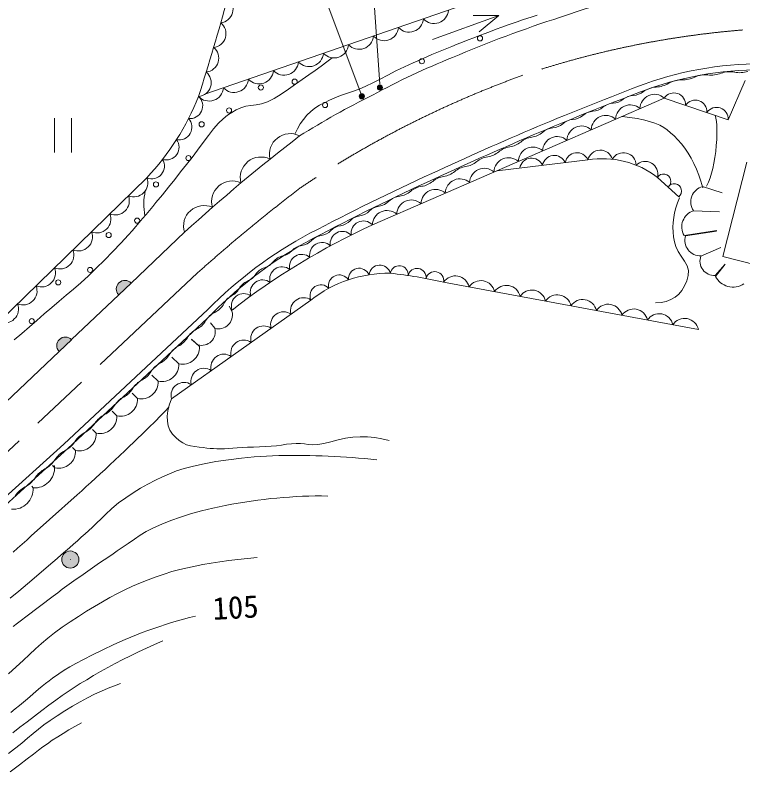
# Model space of a CAD drawing. Units: millimetres, scale not verified. Extents: x 40000 to 680000, y 20000 to 380000.
# Drawn here: x 285519 to 328044, y 272857 to 317058 of the extents above; entities that cross this region are included whole.
import ezdxf
from ezdxf.enums import TextEntityAlignment as Align

# ---------------------------------------------------------------- set-up
doc = ezdxf.new("R2010")
doc.units = ezdxf.units.MM
doc.header["$LTSCALE"] = 1000
doc.linetypes.add('CHAIN', pattern=[18.5, 12, -1.5, 3.5, -1.5])
for name, color, linetype, lineweight in [('M-BGD', 7, 'Continuous', 13), ('M-BGD-EXST', 7, 'Continuous', 13), ('M-BMK', 2, 'CHAIN', 13), ('M-STR-STRC', 7, 'Continuous', 13)]:
    doc.layers.add(name, color=color, linetype=linetype, lineweight=lineweight)
doc.styles.add('ＭＳ ゴシック', font='')
doc.styles.get('ＭＳ ゴシック').set_extended_font_data('MS Gothic')

msp = doc.modelspace()

# ---------------------------------------------------------------- hatches: boundary and pattern name
at = {"layer": 'M-BGD'}
for points in [[(306984, 312824, 1), (306684, 312824, 1)], [(305925, 312316, 0.41421), (305775, 312466, 0.41421), (305625, 312316, 0.99999)], [(292295, 301410, 0.41421), (291588, 301427, 0.41421), (291570, 300720)], [(288815, 298098, 0.99999), (288090, 297409)]]:
    msp.add_hatch(color=256, dxfattribs=at).paths.add_polyline_path(points)
at = {"layer": 'M-BGD-EXST'}
msp.add_hatch(color=256, dxfattribs=at).paths.add_polyline_path([(289244, 285258, 0.41421), (288744, 285758, 0.41421), (288244, 285258, 1)])

# ---------------------------------------------------------------- linework, layer by layer
at = {"layer": 'M-BGD'}
for p, q in [((296609, 312436), (312300, 317846)), ((313778, 317036), (309903, 315644)), ((313778, 317036), (312278, 317042)), ((313778, 317036), (312625, 316077)), ((327189, 310952), (328179, 313239)), ((323454, 312214), (306393, 304807)), ((327189, 310952), (323454, 312214)), ((318990, 308599), (313680, 307971)), ((282425, 297036), (293217, 307558)), ((324295, 306449), (323049, 307581)), ((326841, 306679), (325694, 307043)), ((325166, 305632), (326683, 305575)), ((295413, 304376), (292295, 301410)), ((324617, 304190), (326525, 304471)), ((326501, 304447), (324689, 304168)), ((325596, 302989), (326756, 303477)), ((326429, 301858), (327011, 302506)), ((327011, 302506), (326437, 301798)), ((325442, 298699), (310559, 301459)), ((292295, 301410), (291570, 300720)), ((291570, 300720), (288822, 298105)), ((302805, 300419), (294654, 294645)), ((288357, 292000), (296779, 299861)), ((298194, 299733), (298034, 300055)), ((288594, 291743), (297023, 299610)), ((297188, 298765), (296930, 299085)), ((296286, 297708), (295826, 298139)), ((295826, 298114), (296202, 297792)), ((288083, 297403), (284972, 294443)), ((295079, 296696), (294667, 297083)), ((293873, 295683), (293508, 296028)), ((292666, 294670), (292349, 294973)), ((291459, 293658), (291190, 293918)), ((290253, 292646), (290031, 292863)), ((276683, 281432), (288357, 292000)), ((276923, 281177), (288594, 291743)), ((289047, 291634), (288871, 291807)), ((287712, 290752), (287842, 290623)), ((287825, 290685), (287785, 290752)), ((286568, 289440), (286493, 289549))]:
    msp.add_line(p, q, dxfattribs=at)
for points in [[(301869, 310104), (302015, 310418), (302181, 310707), (302367, 310971), (302572, 311213), (302796, 311435), (303040, 311629), (303304, 311796), (303588, 311944), (303888, 312084), (304203, 312227), (304532, 312363), (304877, 312485), (305238, 312607), (305617, 312743), (306014, 312906), (306427, 313103), (306856, 313323), (307303, 313559), (307771, 313801), (308262, 314038), (308777, 314273), (309315, 314511), (309873, 314751), (310450, 314993), (311043, 315235), (311349, 315358), (311664, 315482), (311987, 315608), (312314, 315734), (312645, 315861), (312976, 315986), (313306, 316110), (313631, 316231), (313951, 316349), (314261, 316464), (314565, 316573), (314864, 316676), (315159, 316775), (315740, 316966), (316026, 317062)], [(285467, 298095), (285916, 298464), (286357, 298842), (286791, 299223), (287223, 299605), (287655, 299982), (288084, 300344), (288507, 300696), (288930, 301050), (289360, 301422), (289801, 301825), (290262, 302271), (290739, 302750), (291220, 303246), (291692, 303744), (292140, 304230), (292354, 304467), (292563, 304704), (292769, 304941), (292971, 305178), (293170, 305414), (293365, 305648), (293558, 305881), (293749, 306113), (294124, 306569), (294490, 307018), (294845, 307461), (295191, 307897), (295529, 308326), (295859, 308747), (296184, 309175), (296501, 309610), (296810, 310031), (297110, 310415), (297401, 310741), (297675, 311001), (297932, 311209), (298184, 311377), (298442, 311519), (298716, 311647), (299004, 311736), (299297, 311779), (299602, 311811), (299924, 311870), (300269, 311992), (300650, 312194), (301063, 312451), (301490, 312739), (301910, 313032), (302681, 313567), (303045, 313827), (303397, 314083), (303731, 314331), (304044, 314565)], [(326432, 311208), (326472, 311047), (326501, 310852), (326520, 310627), (326528, 310377), (326526, 310106), (326513, 309799), (326490, 309452), (326456, 309090), (326411, 308734), (326356, 308408), (326290, 308109), (326214, 307821), (326126, 307549), (326028, 307298), (325919, 307072)], [(320987, 311143), (321443, 311088), (321860, 311022), (322241, 310944), (322588, 310851), (322906, 310745), (323184, 310627), (323418, 310498), (323627, 310354), (323824, 310190), (324027, 310001), (324239, 309784), (324449, 309544), (324651, 309283), (324843, 309003), (325019, 308707), (325181, 308395), (325330, 308065), (325466, 307718), (325589, 307354), (325697, 306973)], [(328275, 308470), (326870, 302963), (341540, 299221)], [(324342, 306381), (324225, 306091), (324129, 305804), (324054, 305517), (324000, 305232), (323968, 304947), (323957, 304664), (323967, 304382), (323999, 304102), (324053, 303821), (324130, 303540), (324260, 303258), (324442, 302976), (324632, 302694), (324786, 302413), (324858, 302133), (324840, 301842), (324762, 301539), (324637, 301244), (324476, 300977), (324292, 300759), (324082, 300586), (323838, 300445), (323564, 300341), (323262, 300277), (322933, 300257)], [(294654, 294645), (294525, 294284), (294445, 293944), (294411, 293627), (294420, 293333), (294467, 293063), (294565, 292815), (294716, 292588), (294903, 292386), (295108, 292212), (295316, 292069), (295535, 291966), (295775, 291900), (296025, 291860), (296273, 291831), (296505, 291802), (296716, 291772), (296913, 291752), (297107, 291738), (297307, 291731), (297524, 291729), (297753, 291734), (297990, 291748), (298501, 291785), (298785, 291802), (299101, 291815), (299444, 291826), (299800, 291838), (300152, 291854), (300483, 291875), (300793, 291906), (301092, 291947), (301382, 291989), (301664, 292024), (301939, 292044), (302190, 292037), (302419, 292008), (302647, 291976), (302899, 291957), (303200, 291972), (303560, 292036), (303965, 292140), (304395, 292254), (304833, 292353), (305262, 292408), (305682, 292423), (306107, 292417), (306533, 292384), (306956, 292318), (307372, 292214)], [(285396, 285689), (285664, 285924), (285931, 286161), (286198, 286398), (286464, 286637), (287531, 287594), (289140, 289031), (289409, 289273), (289677, 289517), (289946, 289762), (290216, 290009), (290491, 290264), (290774, 290527), (291062, 290796), (291351, 291067), (291638, 291338), (291920, 291605), (292192, 291864), (292453, 292113), (292697, 292347), (292922, 292565), (293331, 292964), (293699, 293329), (294019, 293654), (294287, 293934), (294497, 294162)], [(285238, 283003), (285735, 283417), (286240, 283844), (287723, 285112), (287968, 285322), (288212, 285532), (288454, 285741), (288693, 285949), (288929, 286155), (289161, 286359), (289387, 286558), (289607, 286754), (290023, 287140), (290791, 287888), (291172, 288238), (291569, 288565), (291986, 288870), (292411, 289155), (292843, 289420), (293278, 289666), (293715, 289892), (294133, 290094), (294534, 290274), (294948, 290435), (295406, 290583), (295936, 290722), (296559, 290854), (297256, 290976), (297996, 291086), (298748, 291178), (299483, 291250), (299842, 291277), (300202, 291299), (300563, 291316), (300925, 291328), (301288, 291335), (301650, 291339), (302013, 291340), (302374, 291338), (302735, 291333), (303094, 291325), (303453, 291316), (303811, 291303), (304168, 291286), (304525, 291267), (304881, 291244), (305237, 291219), (305592, 291190), (305946, 291159), (306300, 291125), (306652, 291088)], [(285404, 281350), (285650, 281537), (285897, 281726), (286149, 281917), (287738, 283118), (288008, 283319), (288277, 283520), (288546, 283718), (288814, 283914), (289081, 284106), (289349, 284297), (289623, 284490), (289899, 284682), (290176, 284873), (290450, 285062), (290721, 285246), (290986, 285425), (291242, 285597), (291489, 285762), (291722, 285917), (292133, 286199), (292487, 286451), (292825, 286680), (293185, 286898), (293609, 287114), (294095, 287329), (294618, 287536), (295178, 287735), (295772, 287922), (296401, 288095), (296732, 288177), (297077, 288258), (297434, 288336), (297801, 288412), (298175, 288484), (298554, 288552), (298934, 288616), (299315, 288674), (299693, 288727), (300066, 288774), (300437, 288816), (300810, 288853), (301184, 288885), (301559, 288912), (301934, 288934), (302308, 288952), (302683, 288964), (303056, 288971), (303427, 288972), (303797, 288968)], [(285140, 278583), (285571, 278987), (285982, 279367), (286362, 279715), (286718, 280044), (287067, 280360), (287430, 280671), (287826, 280984), (288264, 281303), (288732, 281623), (289214, 281939), (289697, 282242), (290165, 282525), (290616, 282789), (291059, 283037), (291498, 283271), (291939, 283492), (292386, 283701), (292841, 283897), (293299, 284082), (293760, 284253), (294222, 284410), (294683, 284552), (295136, 284677), (295583, 284784), (296033, 284878), (296495, 284965), (296979, 285048), (297484, 285127), (298003, 285199), (298538, 285265), (299091, 285326), (299663, 285382)], [(285263, 276332), (285519, 276536), (285766, 276736), (286004, 276934), (286235, 277128), (286888, 277685), (287096, 277858), (287300, 278025), (287502, 278182), (287702, 278331), (288068, 278588), (288391, 278798), (288714, 278989), (289074, 279186), (289514, 279415), (290046, 279688), (290646, 279988), (291290, 280297), (291955, 280597), (292618, 280870), (292948, 280996), (293283, 281119), (293622, 281239), (293965, 281355), (294310, 281468), (294658, 281576), (295008, 281679), (295359, 281776), (295711, 281868), (296063, 281954)], [(285394, 275146), (285797, 275459), (286217, 275781), (286646, 276111), (287076, 276437), (287497, 276751), (287900, 277044), (288274, 277308), (288627, 277551), (288972, 277782), (289325, 278009), (289700, 278240), (290099, 278478), (290512, 278716), (290937, 278953), (291371, 279186), (291813, 279415), (292263, 279640), (292723, 279862), (293191, 280080), (293668, 280294), (294153, 280504)], [(285137, 273924), (285904, 274539), (286251, 274824), (286569, 275092), (286880, 275350), (287204, 275605), (287564, 275865), (287972, 276137), (288414, 276415), (288871, 276690), (289324, 276949), (289753, 277180), (290161, 277387), (290560, 277575), (290948, 277744), (291320, 277889), (291672, 278011)], [(285238, 272857), (285766, 273266), (286222, 273617), (286584, 273894), (286880, 274121), (287142, 274316), (287402, 274503), (287693, 274700), (288010, 274906), (288332, 275107), (288666, 275307), (289016, 275509), (289391, 275719)]]:
    msp.add_lwpolyline(points, dxfattribs=at)
for points in [[(306984, 312824, 1), (306684, 312824, 1)], [(305925, 312316, 0.41421), (305775, 312466, 0.41421), (305625, 312316, 0.99999)], [(292295, 301410, 0.41421), (291588, 301427, 0.41421), (291570, 300720)], [(288815, 298098, 0.99999), (288090, 297409)]]:
    msp.add_lwpolyline(points, format="xyb", close=True, dxfattribs=at)
for centre in [(312684, 315705), (309288, 314363), (299879, 312831), (301852, 313171), (298019, 311489), (303628, 311808), (296418, 310681), (295642, 308708), (293750, 307171), (292650, 305053), (290985, 304212), (289901, 302174), (288041, 301447), (286489, 299183)]:
    msp.add_circle(centre, 150, dxfattribs=at)
for centre, radius, start, end in [((163827, 354701), 139029, 342.24603, 347.18486), ((332165, 274969), 44498, 103.1564, 109.3935), ((297441, 317413), 810, 276.7432, 52.0703), ((309996, 317418), 847, 223.1895, 354.8545), ((339810, 247380), 73086, 107.86516, 113.15388), ((297031, 315975), 810, 276.1259, 51.4529), ((308536, 316914), 847, 223.1895, 354.8545), ((307075, 316411), 847, 223.1895, 354.8545), ((305615, 315907), 847, 223.1895, 354.8545), ((296606, 314542), 810, 275.5085, 50.8356), ((304155, 315404), 847, 223.1895, 354.8545), ((302694, 314900), 847, 223.1895, 354.8545), ((301234, 314397), 847, 223.1895, 354.8545), ((326431, 275896), 41621, 111.6545, 118.7662), ((329199, 293551), 20674, 88.7858, 109.4043), ((329199, 293551), 20324, 88.7821, 109.3935), ((296166, 313114), 810, 274.8912, 50.2182), ((299773, 313893), 847, 223.1895, 354.8545), ((324512, 314948), 1676, 268.5671, 295.4522), ((325847, 312141), 1431, 83.8161, 115.4135), ((326182, 315231), 1676, 263.7774, 290.6626), ((327278, 312323), 1431, 79.0264, 110.6238), ((327871, 315373), 1676, 258.9877, 285.8729), ((298313, 313390), 847, 223.1895, 354.8545), ((386119, 143927), 180753, 110.66497, 114.95103), ((322871, 314526), 1676, 273.3568, 300.2419), ((324435, 311841), 1431, 88.6058, 120.2032), ((296852, 312886), 847, 223.1895, 354.8545), ((386119, 143927), 180403, 110.6662, 114.95143), ((321583, 313408), 1040, 273.0945, 308.657), ((323054, 311424), 1431, 93.3955, 124.9929), ((324018, 311831), 682, 356.8089, 145.8753), ((282240, 317867), 15059, 316.7981, 338.3326), ((295738, 311756), 742, 263.347, 47.9346), ((326993, 270467), 46699, 116.1644, 122.156), ((320391, 312947), 1040, 273.5902, 309.1528), ((321695, 311346), 1026, 93.1005, 129.1467), ((322882, 311584), 851, 47.8076, 179.126), ((325263, 311411), 682, 356.8089, 145.8753), ((319203, 312477), 1040, 274.0859, 309.6485), ((320520, 310886), 1026, 93.5962, 129.6425), ((321461, 310966), 851, 47.8076, 179.126), ((326508, 310990), 682, 356.8089, 145.8753), ((318018, 311995), 1040, 274.5817, 310.1442), ((319350, 310416), 1026, 94.0919, 130.1382), ((320039, 310349), 851, 47.8076, 179.126), ((295105, 310516), 742, 257.9633, 42.551), ((318183, 309936), 1026, 94.5876, 130.6339), ((317021, 309446), 1026, 95.0834, 131.1297), ((316838, 311504), 1040, 275.0774, 310.6399), ((318617, 309732), 851, 47.8076, 179.126), ((365836, 227024), 104607, 127.51108, 132.31534), ((301584, 308933), 1204, 62.5733, 193.65), ((315875, 308683), 1262, 97.8033, 130.1786), ((315532, 311186), 1264, 277.8028, 310.1304), ((317195, 309115), 851, 47.8076, 179.126), ((294358, 309342), 742, 252.5797, 37.1673), ((314245, 310613), 1264, 277.8515, 310.1791), ((312959, 310039), 1264, 277.9001, 310.2278), ((314590, 308111), 1262, 97.8519, 130.2273), ((315774, 308498), 851, 47.8076, 179.126), ((318350, 308326), 697, 23.1529, 170.3481), ((319712, 308431), 741, 16.7509, 166.8542), ((321069, 308285), 741, 0.8584, 150.9617), ((293505, 308242), 742, 247.1961, 31.7837), ((299881, 307568), 1204, 63.7743, 194.851), ((313306, 307537), 1262, 97.9006, 130.276), ((314352, 307880), 851, 47.8076, 179.126), ((315695, 308011), 697, 23.1529, 170.3481), ((317022, 308168), 697, 23.1529, 170.3481), ((319867, 303497), 5177, 52.0713, 99.7488), ((312022, 306963), 1262, 97.9493, 130.3247), ((311673, 309464), 1264, 277.9488, 310.2765), ((312930, 307263), 851, 47.8076, 179.126), ((322334, 307773), 741, 344.9659, 135.0692), ((368366, 179710), 140825, 114.54377, 117.77197), ((310388, 308888), 1264, 277.9975, 310.3252), ((323410, 307352), 427, 307.8824, 147.5703), ((292456, 307260), 818, 247.1464, 21.4001), ((298207, 306168), 1204, 64.9754, 196.0521), ((368366, 179710), 140475, 114.54326, 117.77172), ((309103, 308311), 1264, 278.0462, 310.3739), ((310739, 306387), 1262, 97.998, 130.3734), ((311508, 306646), 851, 47.8076, 179.126), ((324032, 306786), 427, 307.8824, 147.5703), ((296584, 306007), 3546, 167.2412, 190.9432), ((307818, 307733), 1264, 278.0949, 310.4225), ((309456, 305810), 1262, 98.0467, 130.4221), ((310087, 306029), 851, 47.8076, 179.126), ((325922, 306153), 918, 104.423, 214.5725), ((291376, 306207), 818, 247.1464, 21.4001), ((308174, 305232), 1262, 98.0954, 130.4707), ((296563, 304733), 1204, 66.1765, 197.2532), ((306948, 304892), 1027, 98.8737, 134.8032), ((306631, 306925), 1030, 278.8724, 314.6992), ((308665, 305411), 851, 47.8076, 179.126), ((290297, 305155), 818, 247.1464, 21.4001), ((305498, 306352), 1030, 278.9778, 314.8045), ((307243, 304794), 851, 47.8076, 179.126), ((325453, 304697), 978, 107.0229, 211.253), ((304367, 305777), 1030, 279.0832, 314.9099), ((305819, 304320), 1027, 98.9791, 134.9086), ((305866, 304319), 718, 42.8148, 188.3715), ((323733, 267016), 41579, 114.6476, 127.885), ((304692, 303746), 1027, 99.0845, 135.014), ((289218, 304103), 818, 247.1464, 21.4001), ((314236, 282684), 24491, 117.9749, 135.465), ((303566, 303169), 1027, 99.1898, 135.1194), ((303237, 305200), 1030, 279.1886, 315.0153), ((304645, 303709), 718, 44.7058, 190.2625), ((325568, 303906), 917, 163.3925, 271.7544), ((314236, 282684), 24141, 117.9763, 135.4826), ((302108, 304621), 1030, 279.2939, 315.1207), ((303444, 303059), 718, 46.5969, 192.1536), ((288139, 303051), 818, 247.1464, 21.4001), ((300909, 304079), 1108, 282.9716, 316.3558), ((302440, 302591), 1027, 99.2952, 135.2247), ((301378, 302047), 977, 103.029, 141.0639), ((302266, 302370), 718, 48.488, 194.0447), ((326364, 302682), 827, 158.2162, 274.491), ((299756, 303357), 1108, 287.737, 321.1213), ((301111, 301642), 718, 50.379, 195.9357), ((306832, 301830), 632, 13.6243, 174.378), ((307966, 301893), 527, 355.2182, 170.5887), ((287060, 301999), 818, 247.1464, 21.4001), ((298666, 302541), 1108, 292.5025, 325.8867), ((300392, 301371), 977, 107.7944, 145.8293), ((307335, 294626), 7354, 89.1401, 128.029), ((305622, 301642), 632, 23.3466, 184.1003), ((304851, 276875), 25238, 76.9287, 84.0984), ((309006, 301741), 527, 352.8283, 168.1988), ((310039, 301547), 527, 350.4384, 165.8089), ((299465, 300616), 977, 112.5599, 150.5948), ((299980, 300877), 718, 52.2701, 197.8268), ((304462, 301252), 632, 33.0688, 193.8225), ((311244, 301004), 823, 12.5939, 146.3949), ((312732, 300728), 823, 12.5939, 146.3949), ((327467, 302335), 1161, 207.5356, 303.0158), ((285981, 300947), 818, 247.1464, 21.4001), ((297649, 301638), 1108, 297.2679, 330.6522), ((303384, 300671), 632, 42.791, 203.5448), ((314221, 300452), 823, 12.5939, 146.3949), ((298605, 299786), 977, 117.3253, 155.3602), ((298876, 300075), 718, 54.1612, 199.7178), ((315709, 300176), 823, 12.5939, 146.3949), ((317197, 299900), 823, 12.5939, 146.3949), ((284901, 299895), 818, 247.1464, 21.4001), ((296569, 300894), 1345, 297.2233, 328.5678), ((302372, 299795), 759, 55.2624, 195.36), ((318686, 299624), 823, 12.5939, 146.3949), ((320174, 299348), 823, 12.5939, 146.3949), ((297800, 298502), 1345, 117.2233, 148.5678), ((297399, 299553), 816, 255.0573, 12.7388), ((301208, 298970), 759, 55.2624, 195.36), ((321662, 299072), 823, 12.5939, 146.3949), ((323151, 298796), 823, 12.5939, 146.3949), ((324639, 298520), 823, 12.5939, 146.3949), ((295505, 299905), 1345, 297.2233, 328.5678), ((300043, 298146), 759, 55.2624, 195.36), ((296735, 297513), 1345, 117.2233, 148.5678), ((296412, 298566), 801, 254.793, 14.4093), ((294440, 298916), 1345, 297.2233, 328.5678), ((298879, 297321), 759, 55.2624, 195.36), ((295670, 296524), 1345, 117.2233, 148.5678), ((295310, 297646), 978, 256.3563, 3.648), ((293375, 297927), 1345, 297.2233, 328.5678), ((297715, 296496), 759, 55.2624, 195.36), ((294606, 295535), 1345, 117.2233, 148.5678), ((294103, 296633), 978, 256.3411, 3.6621), ((292311, 296938), 1345, 297.2233, 328.5678), ((296550, 295671), 759, 55.2624, 195.36), ((293541, 294546), 1345, 117.2233, 148.5678), ((292897, 295620), 978, 256.3236, 3.6783), ((295386, 294847), 759, 55.2624, 195.36), ((291246, 295948), 1345, 297.2233, 328.5678), ((292477, 293557), 1345, 117.2233, 148.5678), ((291691, 294607), 977, 256.3032, 3.6972), ((290016, 295116), 1569, 297.814, 326.824), ((291480, 292342), 1569, 117.814, 146.824), ((290485, 293595), 977, 256.2791, 3.7195), ((288854, 294058), 1569, 297.814, 326.824), ((290318, 291283), 1569, 117.814, 146.824), ((289279, 292582), 976, 256.2504, 3.7462), ((287692, 293000), 1569, 297.814, 326.824), ((288074, 291570), 975, 256.2155, 3.7787), ((289156, 290225), 1569, 117.814, 146.824), ((286530, 291942), 1569, 297.814, 326.824), ((286635, 290629), 1191, 266.7524, 2.6945), ((287994, 289167), 1569, 117.814, 146.824), ((285368, 290884), 1569, 297.814, 326.824), ((285390, 289374), 1180, 266.3974, 3.1957), ((286832, 288109), 1569, 117.814, 146.824)]:
    msp.add_arc(centre, radius, start, end, dxfattribs=at)
at = {"layer": 'M-BGD-EXST'}
for p, q in [((305711, 312508), (301066, 324952)), ((287815, 311037), (287815, 309037)), ((288815, 311037), (288815, 309037)), ((288744, 285258), (288745, 285259))]:
    msp.add_line(p, q, dxfattribs=at)
msp.add_lwpolyline([(289244, 285258, 0.41421), (288744, 285758, 0.41421), (288244, 285258, 1)], format="xyb", close=True, dxfattribs=at)
at = {"layer": 'M-BMK'}
msp.add_line((277008, 283972), (296174, 301997), dxfattribs=at)
for centre, radius, start, end in [((332351, 262667), 53698, 94.6012, 108.6396), ((335554, 257156), 59957, 109.85711, 123.76834), ((361817, 228694), 98399, 127.27079, 131.84402)]:
    msp.add_arc(centre, radius, start, end, dxfattribs=at)
at = {"layer": 'M-STR-STRC'}
msp.add_line((306825, 313032), (305621, 330586), dxfattribs=at)

# ---------------------------------------------------------------- texts
at = {"layer": 'M-BGD', "style": 'ＭＳ ゴシック'}
msp.add_text('105', height=1320, rotation=3.302, dxfattribs=at).set_placement((298460, 281414), align=Align.BOTTOM_CENTER)

doc.saveas('drawing.dxf')
